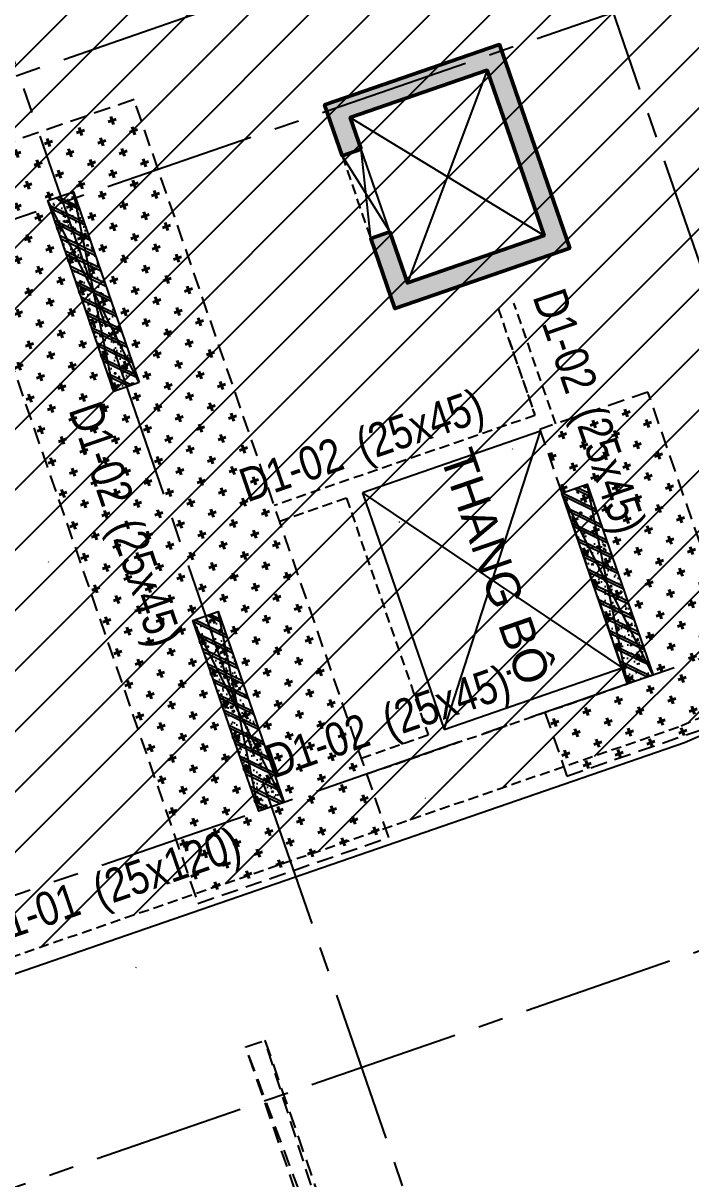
# Model space of a CAD drawing. Header units: millimetres. Extents: x -80883 to 1373228, y -532110 to 182357.
# Drawn here: x 1253346 to 1263269, y -320058 to -302885 of the extents above; entities that cross this region are included whole.
import ezdxf
from ezdxf.enums import TextEntityAlignment as Align

# ---------------------------------------------------------------- set-up
doc = ezdxf.new("R2010")
doc.units = ezdxf.units.MM
doc.header["$LTSCALE"] = 100
for name, pattern in [('CENTER2', [1.125, 0.75, -0.125, 0.125, -0.125]), ('DASHED', [4.5, 3, -1.5]), ('HIDDEN', [0.375, 0.25, -0.125])]:
    doc.linetypes.add(name, pattern=pattern)
for name, color, linetype, lineweight in [('0-Hatch', 250, 'Continuous', 40), ('ccu12-Tencaukien', 9, 'Continuous', 15), ('KT-Net cot', 2, 'Continuous', 50), ('KT-Net cot vach', 6, 'Continuous', 50)]:
    doc.layers.add(name, color=color, linetype=linetype, lineweight=lineweight)
for name, color, linetype in [('0-khuat', 3, 'HIDDEN'), ('ccu11-Khuat', 9, 'DASHED'), ('ccu11-Manh', 8, 'Continuous'), ('ccu11-Thay', 7, 'Continuous'), ('ccu12-Hatch', 250, 'Continuous'), ('ccu12-Manh', 8, 'Continuous'), ('ccu12-Text', 31, 'Continuous'), ('ccu12-Thay', 7, 'Continuous'), ('ccu12-Truc', 13, 'CENTER2'), ('KC2-DIM', 251, 'Continuous'), ('KCS_COLUMN', 2, 'Continuous'), ('Xref.Asix of Basement B2$0$AUDIT_I_220805193045-5', 6, 'Continuous'), ('Xref_ST_MBDV Cot vach 30.7.2022|Xref_ST_MBDV Cot vach 30.7.2022|Xref_ST_MBDV Cot vach 30.7.2022|Xref_ST_MBDV Cot vach 30.7.2022|KC-Betong', 6, 'Continuous')]:
    doc.layers.add(name, color=color, linetype=linetype)
doc.styles.add('Arial', font='arial.ttf', dxfattribs={"width": 0.7})
doc.styles.add('Arial Narrow', font='ARIALN.TTF')
pattern_1 = [(49.99999999999999, (-549.9999999999709, 3049.999999999996), (286.9040730403014, -25.10085399303804), [30, -330]), (355, (-549.9999999999709, 3049.999999999996), (-55.50053344520001, 300.8768534800047), [24, -264]), (100.4514, (-526.0913279999709, 3047.908263999996), (231.4037526856086, 275.7758168243814), [25.496076, -280.4568448]), (46.18420000000001, (-549.9999999999709, 3129.999999999996), (426.8964194502578, -66.20760573160723), [45, -495]), (96.6356, (-514.4253019999708, 3124.482677199996), (373.8650822194813, 389.6471483601767), [38.2441152, -420.6852]), (351.1842, (-549.9999999999709, 3129.999999999996), (373.8647780534509, 389.6474403701299), [36, -396]), (21, (-509.9999999999709, 3109.999999999996), (238.7628208473847, -161.0475562661355), [30, -330]), (326.0000000000001, (-509.9999999999709, 3109.999999999996), (97.32613276863269, 290.0600180187412), [24, -264]), (71.4514, (-490.1031067999709, 3096.579357599996), (336.089051432596, 129.012198683981), [25.496076, -280.4568448]), (37.50000000000001, (-549.9999999999709, 3049.999999999996), (4.863942126916267, 133.1575415325246), [0, -260.8, 0, -268, 0, -265]), (7.499999999999999, (-549.9999999999709, 3049.999999999996), (105.2278149768594, 157.7646847529441), [0, -152.8, 0, -254.8, 0, -101]), (327.5, (-639.1999999999709, 3049.999999999996), (213.5289744689636, -9.021948693751902), [0, -100, 0, -312, 0, -414]), (317.5, (-679.1999999999709, 3049.999999999996), (233.2744677369545, 40.04199293292709), [0, -130, 0, -207.2, 0, -294]), (45, (-549.9999999999709, 3049.999999999996), (-120.2081528017131, 120.2081528017131), []), (45, (-549.9999999999709, 3098.999999999996), (-120.2081528017131, 120.2081528017131), [])]

# ---------------------------------------------------------------- blocks, each defined once
blk = doc.blocks.new('MBKC-T1-PN')
at = {"layer": '0-Hatch', "ltscale": 2}
h = blk.add_hatch(dxfattribs=at)
h.set_pattern_fill('CROSS', color=256, scale=1000, angle=109.0471379540037, style=0)
h.set_pattern_definition([(109.0471379540036, (4055636.089763712, -6944877.891774093), (-317.899085197144, 154.726118127545), [125, -375]), (199.0471379540037, (4055674.771293243, -6944798.417002794), (-154.7261181275451, -317.899085197144), [125, -375])])
h.paths.add_polyline_path([(19557.7795266863, -4250.088351965416), (23343.39233214781, -15214.9929806022), (26179.14355209609, -14235.95517818455), (22393.53074663435, -3271.05054954777)])
h = blk.add_hatch(dxfattribs=at)
h.set_pattern_fill('CROSS', color=256, scale=1000, angle=109.047137953997, style=0)
h.set_pattern_definition([(109.0471379539969, (4063272.425263742, -6949223.737998943), (-317.8990851971258, 154.7261181275824), [124.9999999999984, -374.9999999999935]), (199.0471379539969, (4063311.106793273, -6949144.263227643), (-154.7261181275824, -317.8990851971258), [124.9999999999984, -374.9999999999935])])
h.paths.add_polyline_path([(29727.98328719824, -11952.80472232198), (28499.49876486883, -12376.93620520289), (28825.84469822655, -13322.18660958915), (31661.59591817483, -12343.14880717138), (30029.86624747887, -7616.896773923829), (28422.5993957594, -8171.802646955766)])
at = {"layer": 'ccu12-Hatch', "ltscale": 0.5}
h = blk.add_hatch(dxfattribs=at)
h.set_pattern_fill('ANSI31', color=256, scale=200)
h.set_pattern_definition([(45, (-1232600.871086698, 300749.4537652719), (-449.0128060534577, 449.0128060534577), [])])
edge = h.paths.add_edge_path()
edge.add_arc((39596.5258784194, -12165.34503250691), 24169.46523214078, 82.88137897741478, 110.3519449384467, ccw=False)
edge.add_line((42591.70211395179, 11817.81507882464), (58406.76826363965, 7707.460248947376))
edge.add_arc((57566.76677237987, 4896.279314257787), 2933.997401648627, 22.368302132014207, 73.36346853650582, ccw=False)
edge.add_line((60280.00056402339, 6012.837931064423), (65645.2552123724, -9495.342720050656))
edge.add_arc((69912.35162360128, -7700.789438651875), 4629.096376454211, 202.8094831940485, 267.8461387636046)
edge.add_line((69738.37575314008, -12326.61538209155), (89786.80552536738, -12326.61538209155))
edge.add_line((89786.80552536738, -12326.61538209155), (89786.80552536552, -14486.6249031527))
edge.add_line((89786.80552536552, -14486.6249031527), (90834.7687206131, -14486.62490315287))
edge.add_line((90834.7687206131, -14486.62490315287), (90834.76635349239, -14486.62703115697))
edge.add_line((90834.76635349239, -14486.62703115697), (93582.1413394094, -14486.62703115703))
edge.add_line((93582.1413394094, -14486.62703115703), (93582.14357479545, -14486.50828201312))
edge.add_line((93582.14357479545, -14486.50828201312), (97086.90349016106, -14486.6082508968))
edge.add_line((97086.90349016106, -14486.6082508968), (97086.90349016106, -24426.61538177478))
edge.add_line((97086.90349016106, -24426.61538177478), (89886.80552545143, -24426.6153830188))
edge.add_line((89886.80552545143, -24426.6153830188), (89886.80552545143, -26426.61538159492))
edge.add_line((89886.80552545143, -26426.61538159492), (104609.6535231646, -26426.61538159504))
edge.add_line((104609.6535231646, -26426.61538159504), (105347.4875280627, -29849.06259193434))
edge.add_arc((100503.7394000653, -30535.27201428305), 4892.113990781321, -88.98280526600831, 8.063382661788978, ccw=False)
edge.add_line((100590.5864808073, -35426.61506945355), (55455.55192690738, -35426.61506945355))
edge.add_arc((55461.66778308339, -30567.90211140737), 4858.716807180945, 197.5048071931062, 269.9278795506233, ccw=False)
edge.add_line((50827.94980508671, -32029.33521380113), (46319.23951797537, -19000.21078809898))
edge.add_arc((35342.89111414202, -23363.40948498569), 11811.76223731449, 21.6782725501053, 114.2965891740708)
edge.add_line((30482.82222025329, -12597.84133938845), (15440.22126940242, -17787.66880758357))
edge.add_arc((13548.83679810865, -12297.90464630711), 5806.448636187753, 244.533379235947, 289.01032906862923, ccw=False)
edge.add_arc((51601.22406761372, 27498.46431632899), 60602.85856022522, 217.6298442272399, 228.0027393231647, ccw=False)
edge.add_line((3605.473727127304, -9503.081798993808), (-504.3626536345109, -3435.722267398494))
edge.add_arc((2629.021960851969, -2740.241346217575), 3209.640611350007, 105.4996049737502, 192.5144003469773, ccw=False)
edge.add_line((1771.304140177555, 352.6720043509267), (31190.7288702894, 10495.31749677))
at = {"layer": '0-khuat', "ltscale": 10}
for p, q in [((31661.5959181746, -12343.14880717138), (30029.86624747911, -7616.896773923712)), ((28825.84469822608, -13322.1866095892), (31661.5959181746, -12343.14880717138))]:
    blk.add_line(p, q, dxfattribs=at)
blk.add_lwpolyline([(26179.14355209609, -14235.95517818455), (22393.53074663435, -3271.05054954777), (19557.7795266863, -4250.088351965416), (23343.39233214781, -15214.9929806022)], close=True, dxfattribs=at)
blk.add_lwpolyline([(30029.86624747911, -7616.896773923771), (28422.5993957594, -8171.802646955766), (29727.98328719824, -11952.80472232192), (28499.49876486859, -12376.93620520295), (28825.84469822608, -13322.1866095892)], dxfattribs=at)
at = {"layer": 'ccu11-Khuat', "ltscale": 0.5, "elevation": -0.1248620286703281}
blk.add_lwpolyline([(100590.5864808073, -35426.61506945355), (55455.55192690738, -35426.61506945355, -0.3269618123751123), (50827.94980508671, -32029.33521380113), (46319.23951797537, -19000.21078809898, 0.4276624970093012), (30482.82222025329, -12597.84133938845), (15440.22126940242, -17787.66880758357, -0.1965409036496166), (11052.14983252855, -17540.17514300876, -0.04529122358984782), (3605.473727127304, -9503.081798993808), (-504.3626536345109, -3435.722267398494, -0.3990343803495413), (1771.304140177555, 352.6720043509267), (31190.7288702894, 10495.31749677, -0.1204403028230274), (42591.70211395179, 11817.81507882464), (58406.76826363965, 7707.460248947376, -0.2262547279600852), (60280.00056402339, 6012.837931064423), (65645.2552123724, -9495.342720050656, 0.2916469557633262), (69738.37575314008, -12326.61538209155), (89786.80552536738, -12326.61538209155)], format="xyb", dxfattribs=at)
at = {"layer": 'ccu11-Khuat', "ltscale": 0.5}
for points in [[(28658.91199742118, -8090.21616342105), (28038.85472256877, -6294.24039085902)], [(27802.54212090699, -6375.826874395309), (28350.80329097109, -7963.847559591115), (24475.61779189529, -9301.74810182507)], [(25549.71719465591, -9195.397475334059), (24557.20427542692, -9538.060703488474)], [(25549.71719467058, -9195.397475377016), (26763.72422445193, -12711.72943452204)], [(25852.79778816691, -13290.70526454359), (29727.98328719824, -11952.80472232198)], [(25771.21130463225, -13054.39266288118), (26763.72422445193, -12711.72943452204)]]:
    blk.add_lwpolyline(points, dxfattribs=at)
at = {"layer": 'ccu11-Khuat', "ltscale": 0.5, "elevation": -0.1248620286703281}
for points in [[(27965.71508797957, -6848.452077718975), (28350.80329097086, -7963.847559591115), (24475.61779189529, -9301.74810182507)], [(28658.91199742095, -8090.21616342105), (28202.02768964157, -6766.865594182687)], [(25549.71719465568, -9195.397475334059), (24557.20427542692, -9538.060703488474)], [(25549.71719467058, -9195.397475377016), (26763.7242244517, -12711.72943452204)], [(25852.79778816714, -13290.70526454359), (29727.98328719824, -11952.80472232198)], [(25771.21130463225, -13054.39266288118), (26763.7242244517, -12711.72943452204)]]:
    blk.add_lwpolyline(points, dxfattribs=at)
at = {"layer": 'ccu12-Manh', "ltscale": 0.5, "elevation": -0.1248620286703281}
for points in [[(27000.03682611533, -12630.1429509903), (28432.38977450714, -8200.160161252948)], [(25786.02979636868, -9113.81099178543), (29646.3968036666, -11716.49212065857)]]:
    blk.add_lwpolyline(points, dxfattribs=at)
at = {"layer": 'ccu12-Manh', "ltscale": 0.5}
for points in [[(27000.0368261151, -12630.1429509903), (28432.38977450738, -8200.160161252948)], [(25786.02979636844, -9113.81099178543), (29646.39680366637, -11716.49212065857)]]:
    blk.add_lwpolyline(points, dxfattribs=at)
at = {"layer": 'ccu12-Thay', "ltscale": 0.5, "elevation": -0.1248620286703281}
blk.add_lwpolyline([(100592.7780615496, -35676.61506945355), (55455.39655799186, -35676.61506945355, -0.3267809868965265), (50590.58009542292, -32107.86709642987), (46084.84347490547, -19087.33587578748, 0.427810969143063), (30575.27555690287, -12830.40478876728), (15521.75718290871, -18023.99886239826, -0.1981128104978065), (10911.61054585082, -17750.02456894092, -0.0454709095100691), (3402.789631705265, -9649.635404628643), (-737.5713195712306, -3537.212389550812, -0.4024491153328594), (1696.951964988839, 591.4787324376521), (31106.50964570185, 10730.72245935566)], format="xyb", dxfattribs=at)
for points in [[(28432.38977450714, -8200.160161252948), (25786.02979631932, -9113.810991802486)], [(25786.02979631932, -9113.810991802486), (27000.03682611533, -12630.1429509903)], [(27000.03682611533, -12630.1429509903), (29646.3968036666, -11716.49212065857)]]:
    blk.add_lwpolyline(points, dxfattribs=at)
at = {"layer": 'ccu12-Thay', "ltscale": 0.5}
for points in [[(28432.38977450738, -8200.160161252948), (25786.02979631908, -9113.810991802486)], [(25786.02979631908, -9113.810991802486), (27000.0368261151, -12630.1429509903)], [(27000.0368261151, -12630.1429509903), (29646.39680366637, -11716.49212065857)]]:
    blk.add_lwpolyline(points, dxfattribs=at)
blk = doc.blocks.new('Grid-ST-flat-3')
at = {"layer": 'ccu12-Truc', "ltscale": 30}
for p, q in [((332626.6722212732, -42661.57128335355), (351715.9639600301, -97953.08526004129)), ((324450.2562037199, -45484.46361355274), (343539.5479429879, -100775.9775917197)), ((348389.8671523775, -54057.70604856691), (307655.7401533651, -68121.08717252291)), ((349042.5590209737, -55948.20686175593), (308308.4320219612, -70011.58798571193)), ((377595.9390357225, -60477.92775269796), (312746.7367284151, -82866.99351539748)), ((352142.8453968058, -64928.08572440385), (311408.7183977929, -78991.46684835991))]:
    blk.add_line(p, q, dxfattribs=at)
blk = doc.blocks.new('LOI-B2-T1-PN')
at = {"layer": 'KT-Net cot vach'}
h = blk.add_hatch(dxfattribs=at)
h.set_pattern_fill('1BETONG2-BOP', color=250, scale=30, style=0, pattern_type=2)
h.set_pattern_definition([(69.04713795401962, (17329.27607425116, -10971.50260310754), (209.5408150160534, 52.4275389604423), [22.49999999999968, -247.4999999999975]), (14.04713795401967, (17329.27607425116, -10971.50260310754), (-112.9888797136512, 199.7186960031902), [17.99999999999968, -197.9999999999975]), (119.4985379540196, (17346.73780785315, -10967.13364041253), (96.55213107871269, 252.1461576231357), [19.12205699999969, -210.3426335999975]), (65.23133795401962, (17309.69531820295, -10914.78757870855), (318.8479477665745, 57.54985840890612), [33.74999999999937, -371.2499999999949]), (115.6827379540196, (17336.26598341344, -10909.99177388585), (169.6772687876662, 367.7426062021764), [28.6830864, -315.5139]), (10.23133795401963, (17309.69531820295, -10914.78757870855), (169.6769816806724, 367.7427387715611), [26.99999999999998, -296.9999999999997]), (40.04713795401962, (17342.94801941467, -10919.17595678411), (208.685901516953, -55.73324418241951), [22.5, -247.5]), (245.0471379540196, (17342.94801941467, -10919.17595678411), (226.3167839920097, -37.87819630967974), [17.99999999999968, -197.9999999999975]), (90.49853795401852, (17360.33850826649, -10923.8204049003), (206.6892795315937, 173.7225965344256), [19.12205699999998, -210.3426335999998]), (86.54713795401962, (17329.27607425116, -10971.50260310754), (-73.0343233223647, 68.21249018210884), [0, -195.6, 0, -201, 0, -198.75]), (23.54713795401962, (17329.27607425116, -10971.50260310754), (43.13773376636044, 135.5289346431329), [0, -114.6, 0, -191.1, 0, -75.75]), (346.5471379540196, (17266.03882204648, -10993.33514610148), (153.5869696668104, 45.86723397553281), [0, -75, 0, -234, 0, -310.5]), (336.5471379540196, (17237.68130984716, -11003.12552412564), (155.5764329255628, 85.4834131405494), [0, -97.5, 0, -155.4, 0, -220.5]), (334.0471379540196, (17329.27607425116, -10971.50260310754), (55.79802255084359, 114.6421854267248), []), (334.0471379540196, (17317.28286117176, -10936.76465066319), (55.79802255084359, 114.6421854267248), [])])
h.paths.add_polyline_path([(25769.44210547581, -4009.780734042346), (25606.26913840417, -3537.155530718795), (27638.55751273688, -2835.511772305064), (28487.0569414869, -5293.162829644221), (26454.76856718166, -5994.806588023377), (26193.69181985594, -5238.606262686721), (25910.11669785995, -5336.51004292554), (26269.09722542623, -6376.285490257374), (28868.53584372345, -5478.834171400697), (27824.22885449324, -2454.032870068273), (25224.79023616528, -3351.484188966162), (25485.86698347982, -4107.684514281049)])
at = {"layer": 'ccu11-Khuat', "color": 6, "ltscale": 0.5}
blk.add_lwpolyline([(25485.86698347982, -4107.684514281049), (25910.11670713034, -5336.510039724992)], dxfattribs=at)
at = {"layer": 'ccu11-Thay', "color": 6, "ltscale": 0.5}
blk.add_lwpolyline([(26193.69181980845, -5238.606265068287), (25769.44210547581, -4009.780734042346)], dxfattribs=at)
at = {"layer": 'KC2-DIM', "ltscale": 0.5}
for points in [[(27638.55751273688, -2835.511772305064), (26454.76856718166, -5994.806588023377)], [(25606.26913840417, -3537.155530718795), (28487.0569414869, -5293.162829644221)], [(25485.86699274881, -4107.68451108085), (26193.69181907922, -5238.606262954941)], [(25910.11670713034, -5336.510039724992), (25769.4421047112, -4009.780734306318)]]:
    blk.add_lwpolyline(points, dxfattribs=at)
at = {"layer": 'KT-Net cot vach'}
blk.add_lwpolyline([(25769.44210547581, -4009.780734042346), (25606.26913840417, -3537.155530718795), (27638.55751273688, -2835.511772305064), (28487.0569414869, -5293.162829644221), (26454.76856718166, -5994.806588023377), (26193.69181985594, -5238.606262686721), (25910.11669785995, -5336.51004292554), (26269.09722542623, -6376.285490257374), (28868.53584372345, -5478.834171400697), (27824.22885449324, -2454.032870068273), (25224.79023616528, -3351.484188966162), (25485.86698347982, -4107.684514281049)], close=True, dxfattribs=at)
blk = doc.blocks.new('*U336')
h = blk.add_hatch()
h.set_pattern_fill('VATLIEU04', color=250, scale=40, style=0, pattern_type=2)
h.set_pattern_definition(pattern_1)
h.paths.add_polyline_path([(-475, -474.9999999999998), (-75, -475.0000000000038), (-74.9999999999709, 2524.999999999996), (-474.9999999999709, 2525)])
at = {"color": 6, "ltscale": 0.25}
blk.add_lwpolyline([(-475, -474.9999999999998), (-75, -475.0000000000038), (-74.9999999999709, 2524.999999999996), (-474.9999999999709, 2525)], close=True, dxfattribs=at)
at = {"layer": 'Defpoints', "linetype": 'ByBlock', "ltscale": 30}
for p, q in [((-75, -475.0000000000038), (-474.9999999999709, 2525)), ((-475, -474.9999999999998), (-74.9999999999709, 2524.999999999996))]:
    blk.add_line(p, q, dxfattribs=at)
blk = doc.blocks.new('*U147')
h = blk.add_hatch()
h.set_pattern_fill('VATLIEU04', color=250, scale=40, style=0, pattern_type=2)
h.set_pattern_definition(pattern_1)
h.paths.add_polyline_path([(-475, -474.9999999999998), (-75, -475.0000000000038), (-74.9999999999709, 2524.999999999996), (-474.9999999999709, 2525)])
at = {"color": 6, "ltscale": 0.25}
blk.add_lwpolyline([(-475, -474.9999999999998), (-75, -475.0000000000038), (-74.9999999999709, 2524.999999999996), (-474.9999999999709, 2525)], close=True, dxfattribs=at)
at = {"layer": 'Defpoints', "linetype": 'ByBlock', "ltscale": 30}
for p, q in [((-75, -475.0000000000038), (-474.9999999999709, 2525)), ((-475, -474.9999999999998), (-74.9999999999709, 2524.999999999996))]:
    blk.add_line(p, q, dxfattribs=at)
blk = doc.blocks.new('MBDV-B1-T1-PN')
at = {"layer": 'Xref.Asix of Basement B2$0$AUDIT_I_220805193045-5', "linetype": 'ByBlock', "xscale": -0.9999999999999996, "rotation": 19.04713795400157}
blk.add_blockref('*U147', (29502.41619351669, -11528.16849046061), dxfattribs=at)
at = {"layer": 'Xref_ST_MBDV Cot vach 30.7.2022|Xref_ST_MBDV Cot vach 30.7.2022|Xref_ST_MBDV Cot vach 30.7.2022|Xref_ST_MBDV Cot vach 30.7.2022|KC-Betong', "linetype": 'ByBlock', "xscale": -0.9999999999999996, "rotation": 19.04713795400157}
for p in [(21866.08068438037, -7182.322219422087), (24019.96383572998, -13420.9749081356)]:
    blk.add_blockref('*U336', p, dxfattribs=at)
blk = doc.blocks.new('*U700')
at = {"layer": 'ccu12-Tencaukien', "color": 8, "ltscale": 10000}
blk.add_line((360.6565736538532, -155.3215232637356), (354.4065714950475, -155.3215232637356), dxfattribs=at)
at = {"layer": 'ccu12-Text', "color": 2, "style": 'Arial Narrow', "width": 0.8}
blk.add_attdef('SH', text='', height=300, dxfattribs=at).set_placement((275.6048113084853, 5.864471777974813), align=Align.BOTTOM_RIGHT)
at = {"layer": 'ccu12-Text', "color": 31, "style": 'Arial Narrow', "width": 0.8}
for tag, p in [('(', (507.5315725744504, -75.41116959831947)), ('KT', (632.605666770517, -75.41116959831947)), (')', (962.8971199221714, -75.41116959831947))]:
    blk.add_attdef(tag, text='', height=250, dxfattribs=at).set_placement(p, align=Align.BOTTOM_LEFT)
blk = doc.blocks.new('VACH-NN-PN-T1')
at = {"layer": 'KCS_COLUMN', "linetype": 'HIDDEN', "ltscale": 10}
for p, q in [((29822.04607760115, -41334.23648095265), (25942.9283291446, -29179.36372359976)), ((30105.61607760121, -41236.33648095262), (25659.35832914454, -29277.26372359978))]:
    blk.add_line(p, q, dxfattribs=at)
blk.add_lwpolyline([(30105.61662344285, -41236.33640790847), (29822.041501428, -41334.24018809246), (25659.35560206091, -29277.26474356954), (25942.930724076, -29179.36096338532)], close=True, dxfattribs=at)

msp = doc.modelspace()

# ---------------------------------------------------------------- block references
for name, p in [('MBKC-T1-PN', (1232600.871086698, -300749.4537652719)), ('Grid-ST-flat-3', (923638.2882514866, -243129.7985158589)), ('LOI-B2-T1-PN', (1232600.871086698, -300749.4537652719))]:
    msp.add_blockref(name, p)
at = {"layer": 'ccu11-Manh'}
msp.add_blockref('MBDV-B1-T1-PN', (1232600.871086698, -300749.4537652719), dxfattribs=at)
at = {"layer": 'ccu12-Tencaukien', "extrusion": (-9.80437330037572e-07, -4.376655619254602e-07, 0.9999999999994236)}
ref = msp.add_blockref('*U700', (1261113.201963201, -308701.2425691981, 0.1838477284577651), dxfattribs=dict(at, xscale=1.815893337873054, yscale=1.815893337873054, zscale=1.815893337873054, rotation=249.4698337379082))
ref.add_attrib('KT', '(25x45)', dxfattribs={"color": 31, "extrusion": (-9.80437330037572e-07, -4.376655619254602e-07, 0.9999999999994236), "height": 499.9999999999999, "rotation": 289.0210070006092, "style": 'Arial Narrow'}).set_placement((1261370.161922162, -308727.4223291345, -1.102112315267981), align=Align.BOTTOM_LEFT)
ref.add_attrib('SH', 'D1-02', dxfattribs={"color": 2, "extrusion": (-9.80437330037572e-07, -4.376655619254602e-07, 0.9999999999994236), "height": 499.9999999999999, "rotation": 289.0210070006092, "style": 'Arial Narrow'}).set_placement((1261278.762762042, -308472.3855834143, -1.101901233097167), align=Align.BOTTOM_RIGHT)
at = {"layer": 'ccu12-Tencaukien', "extrusion": (4.376655619254604e-07, -9.80437330037572e-07, 0.9999999999994236)}
ref = msp.add_blockref('*U700', (1258427.066958762, -309807.5823869281, -0.08206931429375863), dxfattribs=dict(at, xscale=1.815893337873054, yscale=1.815893337873054, zscale=1.815893337873054, rotation=339.469833737933))
ref.add_attrib('KT', '(25x45)', dxfattribs={"color": 31, "extrusion": (4.376655619254604e-07, -9.80437330037572e-07, 0.9999999999994236), "height": 499.9999999999999, "rotation": 19.02100700350106, "style": 'Arial Narrow'}).set_placement((1258453.246718698, -309550.6224279684, 0.8543035536992988), align=Align.BOTTOM_LEFT)
ref.add_attrib('SH', 'D1-02', dxfattribs={"color": 2, "extrusion": (4.376655619254604e-07, -9.80437330037572e-07, 0.9999999999994236), "height": 499.9999999999999, "rotation": 19.02100700350106, "style": 'Arial Narrow'}).set_placement((1258198.209972978, -309642.0215880892, 0.8545146358701132), align=Align.BOTTOM_RIGHT)
at = {"layer": 'ccu12-Tencaukien', "extrusion": (-9.80437330037572e-07, -4.376655619254602e-07, 0.9999999999994236)}
ref = msp.add_blockref('*U700', (1254219.105097763, -310381.3329603354, 0.1838477284577646), dxfattribs=dict(at, xscale=1.815893337873054, yscale=1.815893337873054, zscale=1.815893337873054, rotation=249.4698337379082))
ref.add_attrib('KT', '(25x45)', dxfattribs={"color": 31, "extrusion": (-9.80437330037572e-07, -4.376655619254602e-07, 0.9999999999994236), "height": 499.9999999999999, "rotation": 289.0210070006092, "style": 'Arial Narrow'}).set_placement((1254476.065056722, -310407.5127202718, -1.094617767638998), align=Align.BOTTOM_LEFT)
ref.add_attrib('SH', 'D1-02', dxfattribs={"color": 2, "extrusion": (-9.80437330037572e-07, -4.376655619254602e-07, 0.9999999999994236), "height": 499.9999999999999, "rotation": 289.0210070006092, "style": 'Arial Narrow'}).set_placement((1254384.665896602, -310152.4759745515, -1.094406685468184), align=Align.BOTTOM_RIGHT)
at = {"layer": 'ccu12-Tencaukien', "extrusion": (4.376655619254604e-07, -9.80437330037572e-07, 0.9999999999994236)}
ref = msp.add_blockref('*U700', (1258816.639134838, -313909.8790628306, -0.08213170247574697), dxfattribs=dict(at, xscale=1.815893337873054, yscale=1.815893337873054, zscale=1.815893337873054, rotation=339.469833737933))
ref.add_attrib('KT', '(25x45)', dxfattribs={"color": 31, "extrusion": (4.376655619254604e-07, -9.80437330037572e-07, 0.9999999999994236), "height": 499.9999999999999, "rotation": 19.02100700350106, "style": 'Arial Narrow'}).set_placement((1258842.818894773, -313652.9191038712, 0.8582360884499062), align=Align.BOTTOM_LEFT)
ref.add_attrib('SH', 'D1-02', dxfattribs={"color": 2, "extrusion": (4.376655619254604e-07, -9.80437330037572e-07, 0.9999999999994236), "height": 499.9999999999999, "rotation": 19.02100700350106, "style": 'Arial Narrow'}).set_placement((1258587.782149053, -313744.318263992, 0.8584471706207207), align=Align.BOTTOM_RIGHT)
ref = msp.add_blockref('*U700', (1254514.488434071, -316425.7703084437, -0.2076189429864911), dxfattribs=dict(at, xscale=1.815893337873054, yscale=1.815893337873054, zscale=1.815893337873054, rotation=339.469833737933))
ref.add_attrib('KT', '(25x120)', dxfattribs={"color": 31, "extrusion": (4.376655619254604e-07, -9.80437330037572e-07, 0.9999999999994236), "height": 499.9999999999999, "rotation": 19.02100700350106, "style": 'Arial Narrow'}).set_placement((1254540.668194007, -316168.8103494839, 0.7338277082182629), align=Align.BOTTOM_LEFT)
ref.add_attrib('SH', 'D1-01', dxfattribs={"color": 2, "extrusion": (4.376655619254604e-07, -9.80437330037572e-07, 0.9999999999994236), "height": 499.9999999999999, "rotation": 19.02100700350106, "style": 'Arial Narrow'}).set_placement((1254285.631448287, -316260.2095096047, 0.734038790389078), align=Align.BOTTOM_RIGHT)
at = {"layer": 'KT-Net cot'}
msp.add_blockref('VACH-NN-PN-T1', (1230994.958588628, -288820.4269154225), dxfattribs=at)

# ---------------------------------------------------------------- texts
at = {"layer": 'ccu12-Tencaukien', "color": 31, "style": 'Arial'}
msp.add_text('THANG BỘ', height=499.9999999999998, rotation=289.0471379504801, dxfattribs=at).set_placement((1259536.479067254, -309318.7478700468))

doc.saveas('drawing.dxf')
